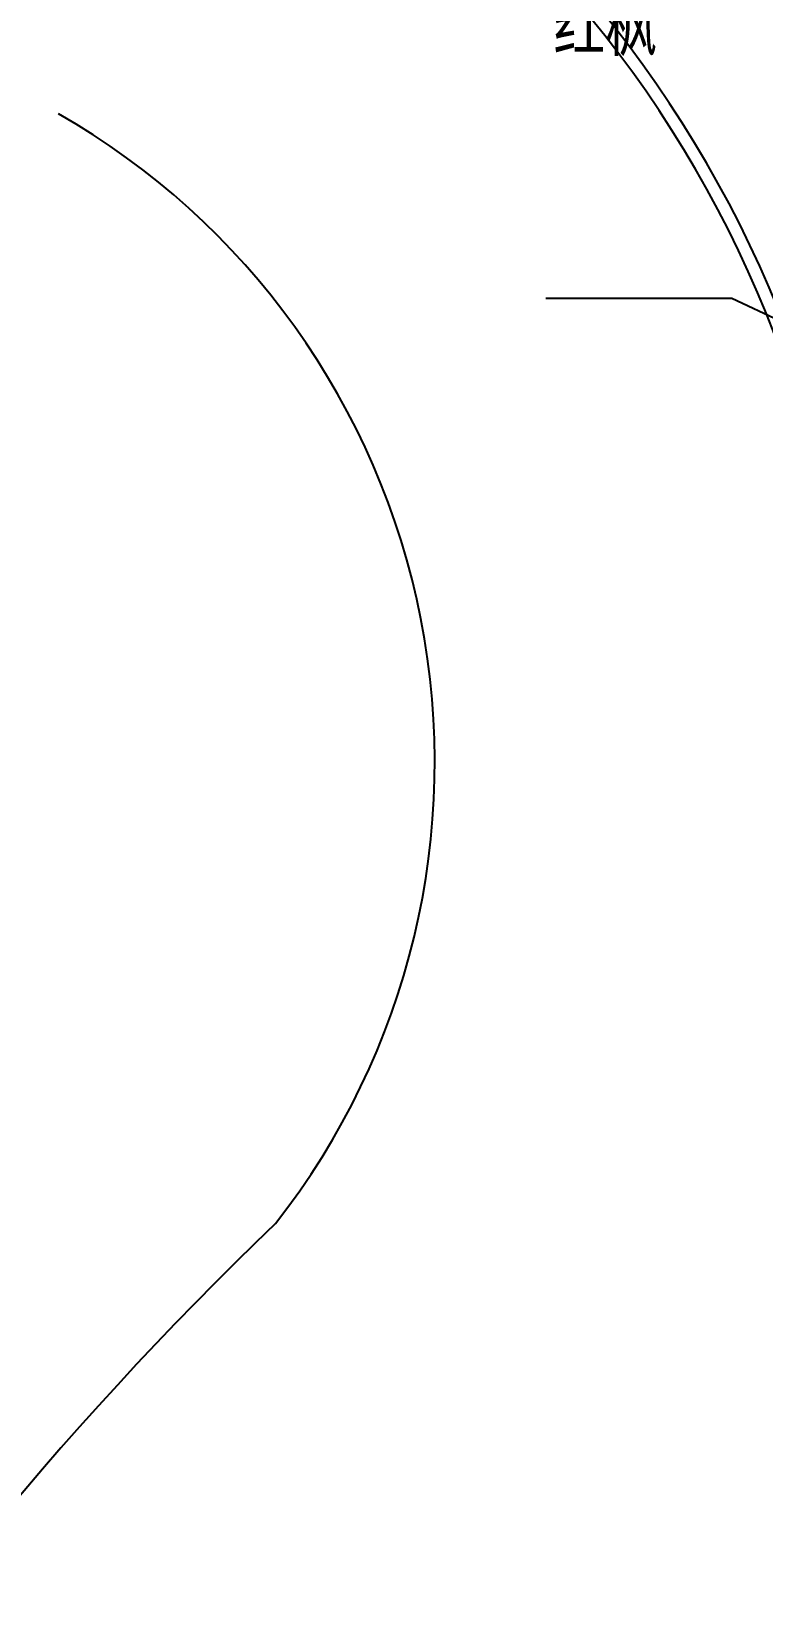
# Model space of a CAD drawing. Extents: x 141531 to 670160, y -200720 to 55914.
# Drawn here: x 490534 to 497443, y -177319 to -162328 of the extents above; entities that cross this region are included whole.
import ezdxf

# ---------------------------------------------------------------- set-up
doc = ezdxf.new("R2010")
doc.units = 0
doc.header["$LTSCALE"] = 1000
doc.header["$MEASUREMENT"] = 0
for name, color, linetype in [('WALL', 254, 'CONTINUOUS'), ('乔木标注', 10, 'CONTINUOUS'), ('文字22', 3, 'CONTINUOUS')]:
    doc.layers.add(name, color=color, linetype=linetype)
doc.styles.add('DIM_FONT', font='txt', dxfattribs={"width": 0.8})

msp = doc.modelspace()

# ---------------------------------------------------------------- linework, layer by layer
at = {"layer": 'WALL', "color": 1}
for centre, radius, start, end in [((487405.8851272574, -169090.3001298104), 10877.07663155319, 346.025659658609, 60.53015657154879), ((487405.8851272574, -169090.3001298104), 10997.07663155319, 346.025659658609, 60.53015657154879), ((487286.7080657488, -169231.8212056521), 7059.000486052871, 321.8869414460299, 60.2531014332297), ((516118.936065992, -197901.1505768971), 33659.61783292671, 133.7551395713866, 162.7650154122198)]:
    msp.add_arc(centre, radius, start, end, dxfattribs=at)
at = {"layer": '乔木标注', "ltscale": 0.3}
msp.add_lwpolyline([(499277.8778272796, -166630.5026046384), (498525.3016840754, -165491.1276878937), (497154.095217221, -164847.3337745357), (495394.5546718616, -164847.3337745357)], dxfattribs=at)

# ---------------------------------------------------------------- texts
at = {"layer": '文字22', "insert": (495467.3544603625, -162058.0778571019), "char_height": 450, "width": 3753.114208282088, "attachment_point": 1, "style": 'DIM_FONT'}
msp.add_mtext('{\\fSimSun|b0|i0|c134|p2;红枫}', dxfattribs=at)

doc.saveas('drawing.dxf')
